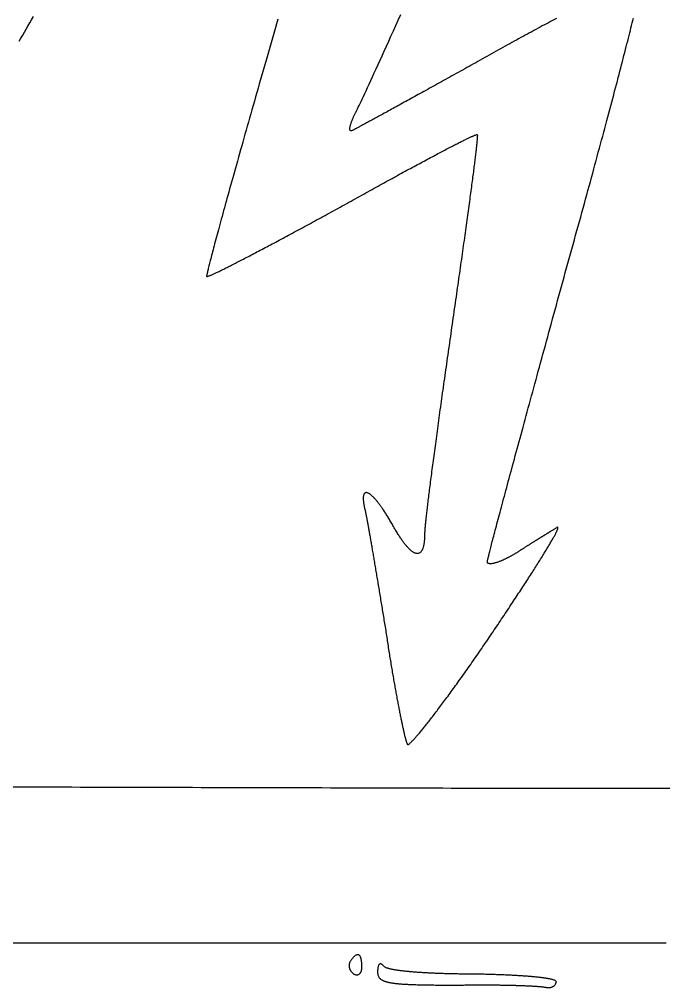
# Model space of a CAD drawing. Header units: metres. Extents: x 402 to 3160, y 518 to 2988.
# Drawn here: x 1223 to 2045, y 518 to 1753 of the extents above; entities that cross this region are included whole.
import ezdxf

# ---------------------------------------------------------------- set-up
doc = ezdxf.new("R2010")
doc.units = ezdxf.units.M

msp = doc.modelspace()

# ---------------------------------------------------------------- linework, layer by layer
for points in [[(1223.0655, 1725.4495), (1225.223552, 1729.193408), (1227.406156, 1732.979724), (1229.612784, 1736.807536), (1231.842908, 1740.675932), (1234.096, 1744.584), (1236.371532, 1748.530828), (1238.668976, 1752.515504), (1240.987804, 1756.537116)], [(1552.828, 1753.32), (1551.062478, 1747.20314), (1549.307264, 1741.11712), (1547.562586, 1735.06278), (1545.828672, 1729.04096), (1544.10575, 1723.0525), (1542.394048, 1717.09824), (1540.693794, 1711.17902), (1539.005216, 1705.29568), (1537.328542, 1699.44906), (1535.664, 1693.64), (1534.011818, 1687.86934), (1532.372224, 1682.13792), (1530.745446, 1676.44658), (1529.131712, 1670.79616), (1527.53125, 1665.1875), (1525.944288, 1659.62144), (1524.371054, 1654.09882), (1522.811776, 1648.62048), (1521.266682, 1643.18726), (1519.736, 1637.8), (1518.219958, 1632.45954), (1516.718784, 1627.16672), (1515.232706, 1621.92238), (1513.761952, 1616.72736), (1512.30675, 1611.5825), (1510.867328, 1606.48864), (1509.443914, 1601.44662), (1508.036736, 1596.45728), (1506.646022, 1591.52146), (1505.272, 1586.64), (1503.914898, 1581.81374), (1502.574944, 1577.04352), (1501.252366, 1572.33018), (1499.947392, 1567.67456), (1498.66025, 1563.0775), (1497.391168, 1558.53984), (1496.140374, 1554.06242), (1494.908096, 1549.64608), (1493.694562, 1545.29166), (1492.5, 1541), (1491.324638, 1536.77194), (1490.168704, 1532.60832), (1489.032426, 1528.50998), (1487.916032, 1524.47776), (1486.81975, 1520.5125), (1485.743808, 1516.61504), (1484.688434, 1512.78622), (1483.653856, 1509.02688), (1482.640302, 1505.33786), (1481.648, 1501.72), (1480.677178, 1498.17414), (1479.728064, 1494.70112), (1478.800886, 1491.30178), (1477.895872, 1487.97696), (1477.01325, 1484.7275), (1476.153248, 1481.55424), (1475.316094, 1478.45802), (1474.502016, 1475.43968), (1473.711242, 1472.50006), (1472.944, 1469.64), (1472.200518, 1466.86034), (1471.481024, 1464.16192), (1470.785746, 1461.54558), (1470.114912, 1459.01216), (1469.46875, 1456.5625), (1468.847488, 1454.19744), (1468.251354, 1451.91782), (1467.680576, 1449.72448), (1467.135382, 1447.61826), (1466.616, 1445.6), (1466.122658, 1443.67054), (1465.655584, 1441.83072), (1465.215006, 1440.08138), (1464.801152, 1438.42336), (1464.41425, 1436.8575), (1464.054528, 1435.38464), (1463.722214, 1434.00562), (1463.417536, 1432.72128), (1463.140722, 1431.53246), (1462.892, 1430.44), (1462.671598, 1429.44474), (1462.479744, 1428.54752), (1462.316666, 1427.74918), (1462.182592, 1427.05056), (1462.07775, 1426.4525), (1462.002368, 1425.95584), (1461.940896, 1425.27008), (1462.383553, 1424.935209), (1463.167624, 1425.097272), (1463.907968, 1425.328704), (1464.819, 1425.657), (1465.337609, 1425.856977), (1465.897792, 1426.080576), (1466.499183, 1426.327599), (1467.141416, 1426.597848), (1467.824125, 1426.891125), (1468.546944, 1427.207232), (1469.309507, 1427.545971), (1470.111448, 1427.907144), (1470.952401, 1428.290553), (1471.832, 1428.696), (1472.749879, 1429.123287), (1473.705672, 1429.572216), (1474.699013, 1430.042589), (1475.729536, 1430.534208), (1476.796875, 1431.046875), (1477.900664, 1431.580392), (1479.040537, 1432.134561), (1480.216128, 1432.709184), (1481.427071, 1433.304063), (1482.673, 1433.919), (1483.953549, 1434.553797), (1485.268352, 1435.208256), (1486.617043, 1435.882179), (1487.999256, 1436.575368), (1489.414625, 1437.287625), (1490.862784, 1438.018752), (1492.343367, 1438.768551), (1493.856008, 1439.536824), (1495.400341, 1440.323373), (1496.976, 1441.128), (1498.582619, 1441.950507), (1500.219832, 1442.790696), (1501.887273, 1443.648369), (1503.584576, 1444.523328), (1505.311375, 1445.415375), (1507.067304, 1446.324312), (1508.851997, 1447.249941), (1510.665088, 1448.192064), (1512.506211, 1449.150483), (1514.375, 1450.125), (1516.271089, 1451.115417), (1518.194112, 1452.121536), (1520.143703, 1453.143159), (1522.119496, 1454.180088), (1524.121125, 1455.232125), (1526.148224, 1456.299072), (1528.200427, 1457.380731), (1530.277368, 1458.476904), (1532.378681, 1459.587393), (1534.504, 1460.712), (1536.652959, 1461.850527), (1538.825192, 1463.002776), (1541.020333, 1464.168549), (1543.238016, 1465.347648), (1545.477875, 1466.539875), (1547.739544, 1467.745032), (1550.022657, 1468.962921), (1552.326848, 1470.193344), (1554.651751, 1471.436103), (1556.997, 1472.691), (1559.362229, 1473.957837), (1561.747072, 1475.236416), (1564.151163, 1476.526539), (1566.574136, 1477.828008), (1569.015625, 1479.140625), (1571.475264, 1480.464192), (1573.952687, 1481.798511), (1576.447528, 1483.143384), (1578.959421, 1484.498613), (1581.488, 1485.864), (1584.032899, 1487.239347), (1586.593752, 1488.624456), (1589.170193, 1490.019129), (1591.761856, 1491.423168), (1594.368375, 1492.836375), (1596.989384, 1494.258552), (1599.624517, 1495.689501), (1602.273408, 1497.129024), (1604.935691, 1498.576923), (1607.611, 1500.033), (1610.298969, 1501.497057), (1612.999232, 1502.968896), (1615.711423, 1504.448319), (1618.435176, 1505.935128), (1621.170125, 1507.429125), (1623.915904, 1508.930112), (1626.672147, 1510.437891), (1629.438488, 1511.952264), (1632.214561, 1513.473033), (1635, 1515), (1637.785141, 1516.556668), (1640.560328, 1518.106544), (1643.325207, 1519.649436), (1646.079424, 1521.185152), (1648.822625, 1522.7135), (1651.554456, 1524.234288), (1654.274563, 1525.747324), (1656.982592, 1527.252416), (1659.678189, 1528.749372), (1662.361, 1530.238), (1665.030671, 1531.718108), (1667.686848, 1533.189504), (1670.329177, 1534.651996), (1672.957304, 1536.105392), (1675.570875, 1537.5495), (1678.169536, 1538.984128), (1680.752933, 1540.409084), (1683.320712, 1541.824176), (1685.872519, 1543.229212), (1688.408, 1544.624), (1690.926801, 1546.008348), (1693.428568, 1547.382064), (1695.912947, 1548.744956), (1698.379584, 1550.096832), (1700.828125, 1551.4375), (1703.258216, 1552.766768), (1705.669503, 1554.084444), (1708.061632, 1555.390336), (1710.434249, 1556.684252), (1712.787, 1557.966), (1715.119531, 1559.235388), (1717.431488, 1560.492224), (1719.722517, 1561.736316), (1721.992264, 1562.967472), (1724.240375, 1564.1855), (1726.466496, 1565.390208), (1728.670273, 1566.581404), (1730.851352, 1567.758896), (1733.009379, 1568.922492), (1735.144, 1570.072), (1737.254861, 1571.207228), (1739.341608, 1572.327984), (1741.403887, 1573.434076), (1743.441344, 1574.525312), (1745.453625, 1575.6015), (1747.440376, 1576.662448), (1749.401243, 1577.707964), (1751.335872, 1578.737856), (1753.243909, 1579.751932), (1755.125, 1580.75), (1756.978791, 1581.731868), (1758.804928, 1582.697344), (1760.603057, 1583.646236), (1762.372824, 1584.578352), (1764.113875, 1585.4935), (1765.825856, 1586.391488), (1767.508413, 1587.272124), (1769.161192, 1588.135216), (1770.783839, 1588.980572), (1772.376, 1589.808), (1773.937321, 1590.617308), (1775.467448, 1591.408304), (1776.966027, 1592.180796), (1778.432704, 1592.934592), (1779.867125, 1593.6695), (1781.268936, 1594.385328), (1782.637783, 1595.081884), (1783.973312, 1595.758976), (1785.275169, 1596.416412), (1786.543, 1597.054), (1787.776451, 1597.671548), (1788.975168, 1598.268864), (1790.138797, 1598.845756), (1791.266984, 1599.402032), (1792.359375, 1599.9375), (1793.415616, 1600.451968), (1794.435353, 1600.945244), (1795.418232, 1601.417136), (1796.363899, 1601.867452), (1797.272, 1602.296), (1798.142181, 1602.702588), (1798.974088, 1603.087024), (1799.767367, 1603.449116), (1800.521664, 1603.788672), (1801.236625, 1604.1055), (1801.911896, 1604.399408), (1802.547123, 1604.670204), (1803.141952, 1604.917696), (1803.696029, 1605.141692), (1804.209, 1605.342), (1804.680511, 1605.518428), (1805.497737, 1605.798876), (1806.144875, 1605.9815), (1806.790472, 1606.068656), (1807.134451, 1605.620695), (1807.174125, 1605.050625), (1807.174559, 1604.231555), (1807.160256, 1603.72992), (1807.136377, 1603.167565), (1807.103, 1602.545), (1807.060203, 1601.862735), (1807.008064, 1601.12128), (1806.946661, 1600.321145), (1806.876072, 1599.46284), (1806.796375, 1598.546875), (1806.707648, 1597.57376), (1806.609969, 1596.544005), (1806.503416, 1595.45812), (1806.388067, 1594.316615), (1806.264, 1593.12), (1806.131293, 1591.868785), (1805.990024, 1590.56348), (1805.840271, 1589.204595), (1805.682112, 1587.79264), (1805.515625, 1586.328125), (1805.340888, 1584.81156), (1805.157979, 1583.243455), (1804.966976, 1581.62432), (1804.767957, 1579.954665), (1804.561, 1578.235), (1804.346183, 1576.465835), (1804.123584, 1574.64768), (1803.893281, 1572.781045), (1803.655352, 1570.86644), (1803.409875, 1568.904375), (1803.156928, 1566.89536), (1802.896589, 1564.839905), (1802.628936, 1562.73852), (1802.354047, 1560.591715), (1802.072, 1558.4), (1801.782873, 1556.163885), (1801.486744, 1553.88388), (1801.183691, 1551.560495), (1800.873792, 1549.19424), (1800.557125, 1546.785625), (1800.233768, 1544.33516), (1799.903799, 1541.843355), (1799.567296, 1539.31072), (1799.224337, 1536.737765), (1798.875, 1534.125), (1798.519363, 1531.472935), (1798.157504, 1528.78208), (1797.789501, 1526.052945), (1797.415432, 1523.28604), (1797.035375, 1520.481875), (1796.649408, 1517.64096), (1796.257609, 1514.763805), (1795.860056, 1511.85092), (1795.456827, 1508.902815), (1795.048, 1505.92), (1794.633653, 1502.902985), (1794.213864, 1499.85228), (1793.788711, 1496.768395), (1793.358272, 1493.65184), (1792.922625, 1490.503125), (1792.481848, 1487.32276), (1792.036019, 1484.111255), (1791.585216, 1480.86912), (1791.129517, 1477.596865), (1790.669, 1474.295), (1790.203743, 1470.964035), (1789.733824, 1467.60448), (1789.259321, 1464.216845), (1788.780312, 1460.80164), (1788.296875, 1457.359375), (1787.809088, 1453.89056), (1787.317029, 1450.395705), (1786.820776, 1446.87532), (1786.320407, 1443.329915), (1785.816, 1439.76), (1785.307633, 1436.166085), (1784.795384, 1432.54868), (1784.279331, 1428.908295), (1783.759552, 1425.24544), (1783.236125, 1421.560625), (1782.709128, 1417.85436), (1782.178639, 1414.127155), (1781.644736, 1410.37952), (1781.107497, 1406.611965), (1780.567, 1402.825), (1780.023323, 1399.019135), (1779.476544, 1395.19488), (1778.926741, 1391.352745), (1778.373992, 1387.49324), (1777.818375, 1383.616875), (1777.259968, 1379.72416), (1776.698849, 1375.815605), (1776.135096, 1371.89172), (1775.568787, 1367.953015), (1775, 1364), (1774.430913, 1360.073394), (1773.863704, 1356.153952), (1773.298451, 1352.242238), (1772.735232, 1348.338816), (1772.174125, 1344.44425), (1771.615208, 1340.559104), (1771.058559, 1336.683942), (1770.504256, 1332.819328), (1769.952377, 1328.965826), (1769.403, 1325.124), (1768.856203, 1321.294414), (1768.312064, 1317.477632), (1767.770661, 1313.674218), (1767.232072, 1309.884736), (1766.696375, 1306.10975), (1766.163648, 1302.349824), (1765.633969, 1298.605522), (1765.107416, 1294.877408), (1764.584067, 1291.166046), (1764.064, 1287.472), (1763.547293, 1283.795834), (1763.034024, 1280.138112), (1762.524271, 1276.499398), (1762.018112, 1272.880256), (1761.515625, 1269.28125), (1761.016888, 1265.702944), (1760.521979, 1262.145902), (1760.030976, 1258.610688), (1759.543957, 1255.097866), (1759.061, 1251.608), (1758.582183, 1248.141654), (1758.107584, 1244.699392), (1757.637281, 1241.281778), (1757.171352, 1237.889376), (1756.709875, 1234.52275), (1756.252928, 1231.182464), (1755.800589, 1227.869082), (1755.352936, 1224.583168), (1754.910047, 1221.325286), (1754.472, 1218.096), (1754.038873, 1214.895874), (1753.610744, 1211.725472), (1753.187691, 1208.585358), (1752.769792, 1205.476096), (1752.357125, 1202.39825), (1751.949768, 1199.352384), (1751.547799, 1196.339062), (1751.151296, 1193.358848), (1750.760337, 1190.412306), (1750.375, 1187.5), (1749.995363, 1184.622494), (1749.621504, 1181.780352), (1749.253501, 1178.974138), (1748.891432, 1176.204416), (1748.535375, 1173.47175), (1748.185408, 1170.776704), (1747.841609, 1168.119842), (1747.504056, 1165.501728), (1747.172827, 1162.922926), (1746.848, 1160.384), (1746.529653, 1157.885514), (1746.217864, 1155.428032), (1745.912711, 1153.012118), (1745.614272, 1150.638336), (1745.322625, 1148.30725), (1745.037848, 1146.019424), (1744.760019, 1143.775422), (1744.489216, 1141.575808), (1744.225517, 1139.421146), (1743.969, 1137.312), (1743.719743, 1135.248934), (1743.477824, 1133.232512), (1743.243321, 1131.263298), (1743.016312, 1129.341856), (1742.796875, 1127.46875), (1742.585088, 1125.644544), (1742.381029, 1123.869802), (1742.184776, 1122.145088), (1741.996407, 1120.470966), (1741.816, 1118.848), (1741.643633, 1117.276754), (1741.479384, 1115.757792), (1741.323331, 1114.291678), (1741.175552, 1112.878976), (1741.036125, 1111.52025), (1740.905128, 1110.216064), (1740.782639, 1108.966982), (1740.668736, 1107.773568), (1740.563497, 1106.636386), (1740.467, 1105.556), (1740.379323, 1104.532974), (1740.300544, 1103.567872), (1740.230741, 1102.661258), (1740.169992, 1101.813696), (1740.118375, 1101.02575), (1740.075968, 1100.297984), (1740.042849, 1099.630962), (1740.019096, 1099.025248), (1740.004787, 1098.481406), (1739.995206, 1096.8429), (1739.980848, 1095.7116), (1739.956962, 1094.6061), (1739.923584, 1093.5264), (1739.88075, 1092.4725), (1739.828496, 1091.4444), (1739.766858, 1090.4421), (1739.695872, 1089.4656), (1739.615574, 1088.5149), (1739.526, 1087.59), (1739.427186, 1086.6909), (1739.319168, 1085.8176), (1739.201982, 1084.9701), (1739.075664, 1084.1484), (1738.94025, 1083.3525), (1738.795776, 1082.5824), (1738.642278, 1081.8381), (1738.479792, 1081.1196), (1738.308354, 1080.4269), (1738.128, 1079.76), (1737.938766, 1079.1189), (1737.740688, 1078.5036), (1737.533802, 1077.9141), (1737.318144, 1077.3504), (1737.09375, 1076.8125), (1736.860656, 1076.3004), (1736.618898, 1075.8141), (1736.368512, 1075.3536), (1736.109534, 1074.9189), (1735.565946, 1074.1269), (1734.988422, 1073.4381), (1734.37725, 1072.8525), (1733.732718, 1072.3701), (1733.055114, 1071.9909), (1732.344726, 1071.7149), (1731.601842, 1071.5421), (1730.82675, 1071.4725), (1730.019738, 1071.5061), (1729.181094, 1071.6429), (1728.311106, 1071.8829), (1727.410062, 1072.2261), (1726.947984, 1072.4364), (1726.47825, 1072.6725), (1726.000896, 1072.9344), (1725.515958, 1073.2221), (1725.023472, 1073.5356), (1724.523474, 1073.8749), (1724.016, 1074.24), (1723.501086, 1074.6309), (1722.978768, 1075.0476), (1722.449082, 1075.4901), (1721.912064, 1075.9584), (1721.36775, 1076.4525), (1720.816176, 1076.9724), (1720.257378, 1077.5181), (1719.691392, 1078.0896), (1719.118254, 1078.6869), (1718.538, 1079.31), (1717.950666, 1079.9589), (1717.356288, 1080.6336), (1716.754902, 1081.3341), (1716.146544, 1082.0604), (1715.53125, 1082.8125), (1714.909056, 1083.5904), (1714.279998, 1084.3941), (1713.644112, 1085.2236), (1713.001434, 1086.0789), (1712.352, 1086.96), (1711.695846, 1087.8669), (1711.033008, 1088.7996), (1710.363522, 1089.7581), (1709.687424, 1090.7424), (1709.00475, 1091.7525), (1708.315536, 1092.7884), (1707.619818, 1093.8501), (1706.917632, 1094.9376), (1706.209014, 1096.0509), (1705.494, 1097.19), (1704.772626, 1098.3549), (1704.044928, 1099.5456), (1703.310942, 1100.7621), (1702.570704, 1102.0044), (1701.82425, 1103.2725), (1701.071616, 1104.5664), (1700.312838, 1105.8861), (1699.547952, 1107.2316), (1698.776994, 1108.6029), (1698, 1110), (1697.25212, 1111.30949), (1696.50856, 1112.59792), (1695.76944, 1113.86523), (1695.03488, 1115.11136), (1694.305, 1116.33625), (1693.57992, 1117.53984), (1692.85976, 1118.72207), (1692.14464, 1119.88288), (1691.43468, 1121.02221), (1690.73, 1122.14), (1690.03072, 1123.23619), (1689.33696, 1124.31072), (1688.64884, 1125.36353), (1687.96648, 1126.39456), (1687.29, 1127.40375), (1686.61952, 1128.39104), (1685.95516, 1129.35637), (1685.29704, 1130.29968), (1684.64528, 1131.22091), (1684, 1132.12), (1683.36132, 1132.99689), (1682.72936, 1133.85152), (1682.10424, 1134.68383), (1681.48608, 1135.49376), (1680.875, 1136.28125), (1680.27112, 1137.04624), (1679.67456, 1137.78867), (1679.08544, 1138.50848), (1678.50388, 1139.20561), (1677.93, 1139.88), (1677.36392, 1140.53159), (1676.80576, 1141.16032), (1676.25564, 1141.76613), (1675.71368, 1142.34896), (1675.18, 1142.90875), (1674.65472, 1143.44544), (1674.13796, 1143.95897), (1673.62984, 1144.44928), (1673.13048, 1144.91631), (1672.64, 1145.36), (1672.15852, 1145.78029), (1671.68616, 1146.17712), (1671.22304, 1146.55043), (1670.76928, 1146.90016), (1670.325, 1147.22625), (1669.89032, 1147.52864), (1669.46536, 1147.80727), (1668.64508, 1148.29301), (1667.86512, 1148.68299), (1667.12644, 1148.97673), (1666.43, 1149.17375), (1665.77676, 1149.27357), (1665.16768, 1149.27571), (1664.60372, 1149.17969), (1664.08584, 1148.98503), (1663.615, 1148.69125), (1663.19216, 1148.29787), (1662.81828, 1147.80441), (1662.49432, 1147.21039), (1662.22124, 1146.51533), (1662, 1145.71875), (1661.83156, 1144.82017), (1661.71688, 1143.81911), (1661.68, 1143.28), (1661.65692, 1142.71509), (1661.64776, 1142.12432), (1661.65264, 1141.50763), (1661.67168, 1140.86496), (1661.705, 1140.19625), (1661.75272, 1139.50144), (1661.81496, 1138.78047), (1661.89184, 1138.03328), (1661.98348, 1137.25981), (1662.09, 1136.46), (1662.21152, 1135.63379), (1662.34816, 1134.78112), (1662.50004, 1133.90193), (1662.66728, 1132.99616), (1662.85, 1132.06375), (1663.04832, 1131.10464), (1663.26236, 1130.11877), (1663.49224, 1129.10608), (1663.73808, 1128.06651), (1664, 1127), (1664.190728, 1126.15084), (1664.402624, 1125.16512), (1664.516375, 1124.621875), (1664.635256, 1124.04548), (1664.759213, 1123.436265), (1664.888192, 1122.79456), (1665.022139, 1122.120695), (1665.161, 1121.415), (1665.304721, 1120.677805), (1665.453248, 1119.90944), (1665.606527, 1119.110235), (1665.764504, 1118.28052), (1665.927125, 1117.420625), (1666.094336, 1116.53088), (1666.266083, 1115.611615), (1666.442312, 1114.66316), (1666.622969, 1113.685845), (1666.808, 1112.68), (1666.997351, 1111.645955), (1667.190968, 1110.58404), (1667.388797, 1109.494585), (1667.590784, 1108.37792), (1667.796875, 1107.234375), (1668.007016, 1106.06428), (1668.221153, 1104.867965), (1668.439232, 1103.64576), (1668.661199, 1102.397995), (1668.887, 1101.125), (1669.116581, 1099.827105), (1669.349888, 1098.50464), (1669.586867, 1097.157935), (1669.827464, 1095.78732), (1670.071625, 1094.393125), (1670.319296, 1092.97568), (1670.570423, 1091.535315), (1670.824952, 1090.07236), (1671.082829, 1088.587145), (1671.344, 1087.08), (1671.608411, 1085.551255), (1671.876008, 1084.00124), (1672.146737, 1082.430285), (1672.420544, 1080.83872), (1672.697375, 1079.226875), (1672.977176, 1077.59508), (1673.259893, 1075.943665), (1673.545472, 1074.27296), (1673.833859, 1072.583295), (1674.125, 1070.875), (1674.418841, 1069.148405), (1674.715328, 1067.40384), (1675.014407, 1065.641635), (1675.316024, 1063.86212), (1675.620125, 1062.065625), (1675.926656, 1060.25248), (1676.235563, 1058.423015), (1676.546792, 1056.57756), (1676.860289, 1054.716445), (1677.176, 1052.84), (1677.493871, 1050.948555), (1677.813848, 1049.04244), (1678.135877, 1047.121985), (1678.459904, 1045.18752), (1678.785875, 1043.239375), (1679.113736, 1041.27788), (1679.443433, 1039.303365), (1679.774912, 1037.31616), (1680.108119, 1035.316595), (1680.443, 1033.305), (1680.779501, 1031.281705), (1681.117568, 1029.24704), (1681.457147, 1027.201335), (1681.798184, 1025.14492), (1682.140625, 1023.078125), (1682.484416, 1021.00128), (1682.829503, 1018.914715), (1683.175832, 1016.81876), (1683.523349, 1014.713745), (1683.872, 1012.6), (1684.221731, 1010.477855), (1684.572488, 1008.34764), (1684.924217, 1006.209685), (1685.276864, 1004.06432), (1685.630375, 1001.911875), (1685.984696, 999.75268), (1686.339773, 997.587065), (1686.695552, 995.41536), (1687.051979, 993.237895), (1687.409, 991.055), (1687.766561, 988.867005), (1688.124608, 986.67424), (1688.483087, 984.477035), (1688.841944, 982.27572), (1689.201125, 980.070625), (1689.560576, 977.86208), (1689.920243, 975.650415), (1690.280072, 973.43596), (1690.640009, 971.219045), (1691, 969), (1691.330588, 966.783348), (1691.662304, 964.573584), (1691.995076, 962.370996), (1692.328832, 960.175872), (1692.6635, 957.9885), (1692.999008, 955.809168), (1693.335284, 953.638164), (1693.672256, 951.475776), (1694.009852, 949.322292), (1694.348, 947.178), (1694.686628, 945.043188), (1695.025664, 942.918144), (1695.365036, 940.803156), (1695.704672, 938.698512), (1696.0445, 936.6045), (1696.384448, 934.521408), (1696.724444, 932.449524), (1697.064416, 930.389136), (1697.404292, 928.340532), (1697.744, 926.304), (1698.083468, 924.279828), (1698.422624, 922.268304), (1698.761396, 920.269716), (1699.099712, 918.284352), (1699.4375, 916.3125), (1699.774688, 914.354448), (1700.111204, 912.410484), (1700.446976, 910.480896), (1700.781932, 908.565972), (1701.116, 906.666), (1701.449108, 904.781268), (1701.781184, 902.912064), (1702.112156, 901.058676), (1702.441952, 899.221392), (1702.7705, 897.4005), (1703.097728, 895.596288), (1703.423564, 893.809044), (1703.747936, 892.039056), (1704.070772, 890.286612), (1704.392, 888.552), (1704.711548, 886.835508), (1705.029344, 885.137424), (1705.345316, 883.458036), (1705.659392, 881.797632), (1705.9715, 880.1565), (1706.281568, 878.534928), (1706.589524, 876.933204), (1706.895296, 875.351616), (1707.198812, 873.790452), (1707.5, 872.25), (1707.798788, 870.730548), (1708.095104, 869.232384), (1708.388876, 867.755796), (1708.680032, 866.301072), (1708.9685, 864.8685), (1709.254208, 863.458368), (1709.537084, 862.070964), (1709.817056, 860.706576), (1710.094052, 859.365492), (1710.368, 858.048), (1710.638828, 856.754388), (1710.906464, 855.484944), (1711.170836, 854.239956), (1711.431872, 853.019712), (1711.6895, 851.8245), (1711.943648, 850.654608), (1712.194244, 849.510324), (1712.441216, 848.391936), (1712.684492, 847.299732), (1712.924, 846.234), (1713.159668, 845.195028), (1713.391424, 844.183104), (1713.619196, 843.198516), (1713.842912, 842.241552), (1714.0625, 841.3125), (1714.277888, 840.411648), (1714.489004, 839.539284), (1714.695776, 838.695696), (1714.898132, 837.881172), (1715.096, 837.096), (1715.289308, 836.340468), (1715.477984, 835.614864), (1715.661956, 834.919476), (1715.841152, 834.254592), (1716.0155, 833.6205), (1716.184928, 833.017488), (1716.349364, 832.445844), (1716.508736, 831.905856), (1716.662972, 831.397812), (1716.955748, 830.478708), (1717.227116, 829.690836), (1717.4765, 829.0365), (1717.703324, 828.518004), (1718, 828), (1718.688768, 827.948992), (1719.186992, 828.151848), (1719.785344, 828.503936), (1720.482, 829.003), (1721.275136, 829.646784), (1721.707314, 830.022241), (1722.162928, 830.433032), (1722.64175, 830.878875), (1723.143552, 831.359488), (1723.668106, 831.874589), (1724.215184, 832.423896), (1724.784558, 833.007127), (1725.376, 833.624), (1725.989282, 834.274233), (1726.624176, 834.957544), (1727.280454, 835.673651), (1727.957888, 836.422272), (1728.65625, 837.203125), (1729.375312, 838.015928), (1730.114846, 838.860399), (1730.874624, 839.736256), (1731.654418, 840.643217), (1732.454, 841.581), (1733.273142, 842.549323), (1734.111616, 843.547904), (1734.969194, 844.576461), (1735.845648, 845.634712), (1736.74075, 846.722375), (1737.654272, 847.839168), (1738.585986, 848.984809), (1739.535664, 850.159016), (1740.503078, 851.361507), (1741.488, 852.592), (1742.490202, 853.850213), (1743.509456, 855.135864), (1744.545534, 856.448671), (1745.598208, 857.788352), (1746.66725, 859.154625), (1747.752432, 860.547208), (1748.853526, 861.965819), (1749.970304, 863.410176), (1751.102538, 864.879997), (1752.25, 866.375), (1753.412462, 867.894903), (1754.589696, 869.439424), (1755.781474, 871.008281), (1756.987568, 872.601192), (1758.20775, 874.217875), (1759.441792, 875.858048), (1760.689466, 877.521429), (1761.950544, 879.207736), (1763.224798, 880.916687), (1764.512, 882.648), (1765.811922, 884.401393), (1767.124336, 886.176584), (1768.449014, 887.973291), (1769.785728, 889.791232), (1771.13425, 891.630125), (1772.494352, 893.489688), (1773.865806, 895.369639), (1775.248384, 897.269696), (1776.641858, 899.189577), (1778.046, 901.129), (1779.460582, 903.087683), (1780.885376, 905.065344), (1782.320154, 907.061701), (1783.764688, 909.076472), (1785.21875, 911.109375), (1786.682112, 913.160128), (1788.154546, 915.228449), (1789.635824, 917.314056), (1791.125718, 919.416667), (1792.624, 921.536), (1794.130442, 923.671773), (1795.644816, 925.823704), (1797.166894, 927.991511), (1798.696448, 930.174912), (1800.23325, 932.373625), (1801.777072, 934.587368), (1803.327686, 936.815859), (1804.884864, 939.058816), (1806.448378, 941.315957), (1808.018, 943.587), (1809.593502, 945.871663), (1811.174656, 948.169664), (1812.761234, 950.480721), (1814.353008, 952.804552), (1815.94975, 955.140875), (1817.551232, 957.489408), (1819.157226, 959.849869), (1820.767504, 962.221976), (1822.381838, 964.605447), (1824, 967), (1825.615468, 969.394552), (1827.221744, 971.778016), (1828.818636, 974.150104), (1830.405952, 976.510528), (1831.9835, 978.859), (1833.551088, 981.195232), (1835.108524, 983.518936), (1836.655616, 985.829824), (1838.192172, 988.127608), (1839.718, 990.412), (1841.232908, 992.682712), (1842.736704, 994.939456), (1844.229196, 997.181944), (1845.710192, 999.409888), (1847.1795, 1001.623), (1848.636928, 1003.820992), (1850.082284, 1006.003576), (1851.515376, 1008.170464), (1852.936012, 1010.321368), (1854.344, 1012.456), (1855.739148, 1014.574072), (1857.121264, 1016.675296), (1858.490156, 1018.759384), (1859.845632, 1020.826048), (1861.1875, 1022.875), (1862.515568, 1024.905952), (1863.829644, 1026.918616), (1865.129536, 1028.912704), (1866.415052, 1030.887928), (1867.686, 1032.844), (1868.942188, 1034.780632), (1870.183424, 1036.697536), (1871.409516, 1038.594424), (1872.620272, 1040.471008), (1873.8155, 1042.327), (1874.995008, 1044.162112), (1876.158604, 1045.976056), (1877.306096, 1047.768544), (1878.437292, 1049.539288), (1879.552, 1051.288), (1880.650028, 1053.014392), (1881.731184, 1054.718176), (1882.795276, 1056.399064), (1883.842112, 1058.056768), (1884.8715, 1059.691), (1885.883248, 1061.301472), (1886.877164, 1062.887896), (1887.853056, 1064.449984), (1888.810732, 1065.987448), (1889.75, 1067.5), (1890.670668, 1068.987352), (1891.572544, 1070.449216), (1892.455436, 1071.885304), (1893.319152, 1073.295328), (1894.1635, 1074.679), (1894.988288, 1076.036032), (1895.793324, 1077.366136), (1896.578416, 1078.669024), (1897.343372, 1079.944408), (1898.088, 1081.192), (1898.812108, 1082.411512), (1899.515504, 1083.602656), (1900.197996, 1084.765144), (1900.859392, 1085.898688), (1901.4995, 1087.003), (1902.118128, 1088.077792), (1902.715084, 1089.122776), (1903.290176, 1090.137664), (1903.843212, 1091.122168), (1904.374, 1092.076), (1904.882348, 1092.998872), (1905.368064, 1093.890496), (1905.830956, 1094.750584), (1906.270832, 1095.578848), (1906.6875, 1096.375), (1907.080768, 1097.138752), (1907.450444, 1097.869816), (1907.796336, 1098.567904), (1908.118252, 1099.232728), (1908.416, 1099.864), (1908.689388, 1100.461432), (1908.938224, 1101.024736), (1909.162316, 1101.553624), (1909.361472, 1102.047808), (1909.684208, 1102.930912), (1909.904896, 1103.671744), (1910.022, 1104.268), (1910.000076, 1104.886264), (1909.593964, 1105.183096), (1909, 1105), (1908.502144, 1104.68928), (1907.969152, 1104.35744), (1907.401888, 1104.00496), (1906.801216, 1103.63232), (1906.168, 1103.24), (1905.503104, 1102.82848), (1904.807392, 1102.39824), (1904.081728, 1101.94976), (1903.326976, 1101.48352), (1902.544, 1101), (1901.733664, 1100.49968), (1900.896832, 1099.98304), (1900.46875, 1099.71875), (1900.034368, 1099.45056), (1899.593794, 1099.17853), (1899.147136, 1098.90272), (1898.694502, 1098.62319), (1898.236, 1098.34), (1897.771738, 1098.05321), (1897.301824, 1097.76288), (1896.826366, 1097.46907), (1896.345472, 1097.17184), (1895.85925, 1096.87125), (1895.367808, 1096.56736), (1894.871254, 1096.26023), (1894.369696, 1095.94992), (1893.863242, 1095.63649), (1893.352, 1095.32), (1892.836078, 1095.00051), (1892.315584, 1094.67808), (1891.790626, 1094.35277), (1891.261312, 1094.02464), (1890.72775, 1093.69375), (1890.190048, 1093.36016), (1889.648314, 1093.02393), (1889.102656, 1092.68512), (1888.553182, 1092.34379), (1888, 1092), (1887.443218, 1091.65381), (1886.882944, 1091.30528), (1886.319286, 1090.95447), (1885.752352, 1090.60144), (1885.18225, 1090.24625), (1884.609088, 1089.88896), (1884.032974, 1089.52963), (1883.454016, 1089.16832), (1882.872322, 1088.80509), (1882.288, 1088.44), (1881.701158, 1088.07311), (1881.111904, 1087.70448), (1880.520346, 1087.33417), (1879.926592, 1086.96224), (1879.33075, 1086.58875), (1878.732928, 1086.21376), (1878.133234, 1085.83733), (1877.531776, 1085.45952), (1876.928662, 1085.08039), (1876.324, 1084.7), (1875.717898, 1084.31841), (1875.110464, 1083.93568), (1874.501806, 1083.55187), (1873.892032, 1083.16704), (1873.28125, 1082.78125), (1872.669568, 1082.39456), (1872.057094, 1082.00703), (1871.443936, 1081.61872), (1870.830202, 1081.22969), (1870.216, 1080.84), (1869.601438, 1080.44971), (1868.986624, 1080.05888), (1868.371666, 1079.66757), (1867.756672, 1079.27584), (1867.14175, 1078.88375), (1866.527008, 1078.49136), (1865.912554, 1078.09873), (1865.298496, 1077.70592), (1864.684942, 1077.31299), (1864.072, 1076.92), (1863.459778, 1076.52701), (1862.848384, 1076.13408), (1862.237926, 1075.74127), (1861.628512, 1075.34864), (1861.02025, 1074.95625), (1860.413248, 1074.56416), (1859.807614, 1074.17243), (1859.203456, 1073.78112), (1858.600882, 1073.39029), (1858, 1073), (1857.371213, 1072.612403), (1856.744904, 1072.229624), (1856.121151, 1071.851681), (1855.500032, 1071.478592), (1854.881625, 1071.110375), (1854.266008, 1070.747048), (1853.653259, 1070.388629), (1853.043456, 1070.035136), (1852.436677, 1069.686587), (1851.833, 1069.343), (1851.232503, 1069.004393), (1850.635264, 1068.670784), (1850.041361, 1068.342191), (1849.450872, 1068.018632), (1848.863875, 1067.700125), (1848.280448, 1067.386688), (1847.700669, 1067.078339), (1847.124616, 1066.775096), (1846.552367, 1066.476977), (1845.984, 1066.184), (1845.419593, 1065.896183), (1844.859224, 1065.613544), (1844.302971, 1065.336101), (1843.750912, 1065.063872), (1843.203125, 1064.796875), (1842.659688, 1064.535128), (1842.120679, 1064.278649), (1841.586176, 1064.027456), (1841.056257, 1063.781567), (1840.531, 1063.541), (1840.010483, 1063.305773), (1839.494784, 1063.075904), (1838.983981, 1062.851411), (1838.478152, 1062.632312), (1837.977375, 1062.418625), (1837.481728, 1062.210368), (1836.991289, 1062.007559), (1836.506136, 1061.810216), (1836.026347, 1061.618357), (1835.552, 1061.432), (1835.083173, 1061.251163), (1834.162391, 1060.906121), (1833.264625, 1060.583375), (1832.390499, 1060.283069), (1831.540637, 1060.005347), (1830.715663, 1059.750353), (1829.916201, 1059.518231), (1829.142875, 1059.309125), (1828.396309, 1059.123179), (1827.677127, 1058.960537), (1826.985953, 1058.821343), (1826.323411, 1058.705741), (1825.690125, 1058.613875), (1825.086719, 1058.545889), (1824.513817, 1058.501927), (1823.972043, 1058.482133), (1823.462021, 1058.486651), (1822.757888, 1058.539328), (1822.128707, 1058.647517), (1821.576584, 1058.811704), (1821.103625, 1059.032375), (1820.599797, 1059.415307), (1820.245441, 1059.900671), (1820.045549, 1060.489619), (1820, 1061), (1820.054904, 1061.553368), (1820.218432, 1062.489344), (1820.340375, 1063.098875), (1820.488808, 1063.801736), (1820.663509, 1064.597153), (1820.864256, 1065.484352), (1821.090827, 1066.462559), (1821.343, 1067.531), (1821.620553, 1068.688901), (1821.923264, 1069.935488), (1822.250911, 1071.269987), (1822.603272, 1072.691624), (1822.980125, 1074.199625), (1823.381248, 1075.793216), (1823.806419, 1077.471623), (1824.255416, 1079.234072), (1824.728017, 1081.079789), (1825.224, 1083.008), (1825.743143, 1085.017931), (1826.285224, 1087.108808), (1826.850021, 1089.279857), (1827.437312, 1091.530304), (1828.046875, 1093.859375), (1828.678488, 1096.266296), (1829.331929, 1098.750293), (1830.006976, 1101.310592), (1830.703407, 1103.946419), (1831.421, 1106.657), (1832.159533, 1109.441561), (1832.918784, 1112.299328), (1833.698531, 1115.229527), (1834.498552, 1118.231384), (1835.318625, 1121.304125), (1836.158528, 1124.446976), (1837.018039, 1127.659163), (1837.896936, 1130.939912), (1838.794997, 1134.288449), (1839.712, 1137.704), (1840.647723, 1141.185791), (1841.601944, 1144.733048), (1842.574441, 1148.344997), (1843.564992, 1152.020864), (1844.573375, 1155.759875), (1845.599368, 1159.561256), (1846.642749, 1163.424233), (1847.703296, 1167.348032), (1848.780787, 1171.331879), (1849.875, 1175.375), (1850.985713, 1179.476621), (1852.112704, 1183.635968), (1853.255751, 1187.852267), (1854.414632, 1192.124744), (1855.589125, 1196.452625), (1856.779008, 1200.835136), (1857.984059, 1205.271503), (1859.204056, 1209.760952), (1860.438777, 1214.302709), (1861.688, 1218.896), (1862.951503, 1223.540051), (1864.229064, 1228.234088), (1865.520461, 1232.977337), (1866.825472, 1237.769024), (1868.143875, 1242.608375), (1869.475448, 1247.494616), (1870.819969, 1252.426973), (1872.177216, 1257.404672), (1873.546967, 1262.426939), (1874.929, 1267.493), (1876.323093, 1272.602081), (1877.729024, 1277.753408), (1879.146571, 1282.946207), (1880.575512, 1288.179704), (1882.015625, 1293.453125), (1883.466688, 1298.765696), (1884.928479, 1304.116643), (1886.400776, 1309.505192), (1887.883357, 1314.930569), (1889.376, 1320.392), (1890.878483, 1325.888711), (1892.390584, 1331.419928), (1893.912081, 1336.984877), (1895.442752, 1342.582784), (1896.982375, 1348.212875), (1898.530728, 1353.874376), (1900.087589, 1359.566513), (1901.652736, 1365.288512), (1903.225947, 1371.039599), (1904.807, 1376.819), (1906.395673, 1382.625941), (1907.991744, 1388.459648), (1909.594991, 1394.319347), (1911.205192, 1400.204264), (1912.822125, 1406.113625), (1914.445568, 1412.046656), (1916.075299, 1418.002583), (1917.711096, 1423.980632), (1919.352737, 1429.980029), (1921, 1436), (1922.676067, 1442.019372), (1924.344136, 1448.016976), (1926.004009, 1453.992044), (1927.655488, 1459.943808), (1929.298375, 1465.8715), (1930.932472, 1471.774352), (1932.557581, 1477.651596), (1934.173504, 1483.502464), (1935.780043, 1489.326188), (1937.377, 1495.122), (1938.964177, 1500.889132), (1940.541376, 1506.626816), (1942.108399, 1512.334284), (1943.665048, 1518.010768), (1945.211125, 1523.6555), (1946.746432, 1529.267712), (1948.270771, 1534.846636), (1949.783944, 1540.391504), (1951.285753, 1545.901548), (1952.776, 1551.376), (1954.254487, 1556.814092), (1955.721016, 1562.215056), (1957.175389, 1567.578124), (1958.617408, 1572.902528), (1960.046875, 1578.1875), (1961.463592, 1583.432272), (1962.867361, 1588.636076), (1964.257984, 1593.798144), (1965.635263, 1598.917708), (1966.999, 1603.994), (1968.348997, 1609.026252), (1969.685056, 1614.013696), (1971.006979, 1618.955564), (1972.314568, 1623.851088), (1973.607625, 1628.6995), (1974.885952, 1633.500032), (1976.149351, 1638.251916), (1977.397624, 1642.954384), (1978.630573, 1647.606668), (1979.848, 1652.208), (1981.049707, 1656.757612), (1982.235496, 1661.254736), (1983.405169, 1665.698604), (1984.558528, 1670.088448), (1985.695375, 1674.4235), (1986.815512, 1678.702992), (1987.918741, 1682.926156), (1989.004864, 1687.092224), (1990.073683, 1691.200428), (1991.125, 1695.25), (1992.158617, 1699.240172), (1993.174336, 1703.170176), (1994.171959, 1707.039244), (1995.151288, 1710.846608), (1996.112125, 1714.5915), (1997.054272, 1718.273152), (1997.977531, 1721.890796), (1998.881704, 1725.443664), (1999.766593, 1728.930988), (2000.632, 1732.352), (2001.477727, 1735.705932), (2002.303576, 1738.992016), (2003.109349, 1742.209484), (2003.894848, 1745.357568), (2004.659875, 1748.4355), (2005.404232, 1751.442512), (2006.127721, 1754.377836)], [(1908.209122, 1754.286727), (1905.660784, 1752.938744), (1903.09375, 1751.578125), (1900.508416, 1750.205056), (1897.905178, 1748.819723), (1895.284432, 1747.422312), (1892.646574, 1746.013009), (1889.992, 1744.592), (1887.321106, 1743.159471), (1884.634288, 1741.715608), (1881.931942, 1740.260597), (1879.214464, 1738.794624), (1876.48225, 1737.317875), (1873.735696, 1735.830536), (1870.975198, 1734.332793), (1868.201152, 1732.824832), (1865.413954, 1731.306839), (1862.614, 1729.779), (1859.801686, 1728.241501), (1856.977408, 1726.694528), (1854.141562, 1725.138267), (1851.294544, 1723.572904), (1848.43675, 1721.998625), (1845.568576, 1720.415616), (1842.690418, 1718.824063), (1839.802672, 1717.224152), (1836.905734, 1715.616069), (1834, 1714), (1831.064265, 1712.352735), (1828.13732, 1710.71108), (1825.219555, 1709.075245), (1822.31136, 1707.44544), (1819.413125, 1705.821875), (1816.52524, 1704.20476), (1813.648095, 1702.594305), (1810.78208, 1700.99072), (1807.927585, 1699.394215), (1805.085, 1697.805), (1802.254715, 1696.223285), (1799.43712, 1694.64928), (1796.632605, 1693.083195), (1793.84156, 1691.52524), (1791.064375, 1689.975625), (1788.30144, 1688.43456), (1785.553145, 1686.902255), (1782.81988, 1685.37892), (1780.102035, 1683.864765), (1777.4, 1682.36), (1774.714165, 1680.864835), (1772.04492, 1679.37948), (1769.392655, 1677.904145), (1766.75776, 1676.43904), (1764.140625, 1674.984375), (1761.54164, 1673.54036), (1758.961195, 1672.107205), (1756.39968, 1670.68512), (1753.857485, 1669.274315), (1751.335, 1667.875), (1748.832615, 1666.487385), (1746.35072, 1665.11168), (1743.889705, 1663.748095), (1741.44996, 1662.39684), (1739.031875, 1661.058125), (1736.63584, 1659.73216), (1734.262245, 1658.419155), (1731.91148, 1657.11932), (1729.583935, 1655.832865), (1727.28, 1654.56), (1725.000065, 1653.300935), (1722.74452, 1652.05588), (1720.513755, 1650.825045), (1718.30816, 1649.60864), (1716.128125, 1648.406875), (1713.97404, 1647.21996), (1711.846295, 1646.048105), (1709.74528, 1644.89152), (1707.671385, 1643.750415), (1705.625, 1642.625), (1703.606515, 1641.515485), (1701.61632, 1640.42208), (1699.654805, 1639.344995), (1697.72236, 1638.28444), (1695.819375, 1637.240625), (1693.94624, 1636.21376), (1692.103345, 1635.204055), (1690.29108, 1634.21172), (1688.509835, 1633.236965), (1686.76, 1632.28), (1685.041965, 1631.341035), (1683.35612, 1630.42028), (1681.702855, 1629.517945), (1680.08256, 1628.63424), (1678.495625, 1627.769375), (1676.94244, 1626.92356), (1675.423395, 1626.097005), (1673.93888, 1625.28992), (1672.489285, 1624.502515), (1671.075, 1623.735), (1669.696415, 1622.987585), (1668.35392, 1622.26048), (1667.047905, 1621.553895), (1665.77876, 1620.86804), (1664.546875, 1620.203125), (1663.35264, 1619.55936), (1662.196445, 1618.936955), (1661.07868, 1618.33612), (1659.999735, 1617.757065), (1658.96, 1617.2), (1657.959865, 1616.665135), (1656.99972, 1616.15268), (1656.079955, 1615.662845), (1655.20096, 1615.19584), (1654.363125, 1614.751875), (1653.56684, 1614.33116), (1652.812495, 1613.933905), (1652.10048, 1613.56032), (1651.431185, 1613.210615), (1650.805, 1612.885), (1650.222315, 1612.583685), (1649.68352, 1612.30688), (1649.189005, 1612.054795), (1648.73916, 1611.82764), (1647.97504, 1611.44896), (1647.39428, 1611.17252), (1646.852397, 1610.944189), (1646.309625, 1610.803625), (1645.737, 1610.809), (1645.202112, 1611.070144), (1644.880617, 1611.490329), (1644.669672, 1612.085864), (1644.579, 1612.683), (1644.555789, 1613.198493), (1644.570432, 1613.769984), (1644.622443, 1614.395691), (1644.711336, 1615.073832), (1644.836625, 1615.802625), (1644.940131, 1616.315747), (1645.059453, 1616.850061), (1645.194447, 1617.405039), (1645.344969, 1617.980153), (1645.510875, 1618.574875), (1645.692021, 1619.188677), (1645.888263, 1619.821031), (1646.099457, 1620.471409), (1646.325459, 1621.139283), (1646.566125, 1621.824125), (1646.821311, 1622.525407), (1647.090873, 1623.242601), (1647.374667, 1623.975179), (1647.672549, 1624.722613), (1647.984375, 1625.484375), (1648.310001, 1626.259937), (1648.649283, 1627.048771), (1649.002077, 1627.850349), (1649.368239, 1628.664143), (1649.747625, 1629.489625), (1650.140091, 1630.326267), (1650.545493, 1631.173541), (1650.963687, 1632.030919), (1651.394529, 1632.897873), (1651.837875, 1633.773875), (1652.293581, 1634.658397), (1652.526024, 1635.103688), (1652.761503, 1635.550911), (1653, 1636), (1653.667626, 1637.323437), (1654.468608, 1638.949496), (1655.400102, 1640.871799), (1656.459264, 1643.083968), (1657.64325, 1645.579625), (1658.949216, 1648.352392), (1660.374318, 1651.395891), (1661.915712, 1654.703744), (1663.570554, 1658.269573), (1665.336, 1662.087), (1667.209206, 1666.149647), (1669.187328, 1670.451136), (1671.267522, 1674.985089), (1673.446944, 1679.745128), (1675.72275, 1684.724875), (1678.092096, 1689.917952), (1680.552138, 1695.317981), (1683.100032, 1700.918584), (1685.732934, 1706.713383), (1688.448, 1712.696), (1691.242386, 1718.860057), (1694.113248, 1725.199176), (1697.057742, 1731.706979), (1700.073024, 1738.377088), (1703.15625, 1745.203125), (1706.304576, 1752.178712), (1709.515158, 1759.297471)], [(2054.117248, 771.669504), (2037.271375, 771.681625), (2020.326472, 771.694856), (2003.284861, 771.709203), (1986.148864, 771.724672), (1968.920803, 771.741269), (1951.603, 771.759), (1934.197777, 771.777871), (1916.707456, 771.797888), (1899.134359, 771.819057), (1881.480808, 771.841384), (1863.749125, 771.864875), (1845.941632, 771.889536), (1828.060651, 771.915373), (1810.108504, 771.942392), (1792.087513, 771.970599), (1774, 772), (1763, 772.03), (1752, 772.06), (1741, 772.09), (1730, 772.12), (1719, 772.15), (1708, 772.18), (1697, 772.21), (1686, 772.24), (1675, 772.27), (1664, 772.3), (1653, 772.33), (1642, 772.36), (1631, 772.39), (1620, 772.42), (1609, 772.45), (1598, 772.48), (1587, 772.51), (1576, 772.54), (1565, 772.57), (1554, 772.6), (1543, 772.63), (1532, 772.66), (1521, 772.69), (1510, 772.72), (1499, 772.75), (1488, 772.78), (1477, 772.81), (1466, 772.84), (1455, 772.87), (1444, 772.9), (1433, 772.93), (1422, 772.96), (1411, 772.99), (1400, 773.02), (1389, 773.05), (1378, 773.08), (1367, 773.11), (1356, 773.14), (1345, 773.17), (1334, 773.2), (1323, 773.23), (1312, 773.26), (1301, 773.29), (1290, 773.32), (1279, 773.35), (1268, 773.38), (1257, 773.41), (1246, 773.44), (1235, 773.47), (1224, 773.5), (1213, 773.53)], [(1210.1, 575), (1223.4, 575), (1236.7, 575), (1250, 575), (1263.3, 575), (1276.6, 575), (1289.9, 575), (1303.2, 575), (1316.5, 575), (1329.8, 575), (1343.1, 575), (1356.4, 575), (1369.7, 575), (1383, 575), (1396.3, 575), (1409.6, 575), (1422.9, 575), (1436.2, 575), (1449.5, 575), (1462.8, 575), (1476.1, 575), (1489.4, 575), (1502.7, 575), (1516, 575), (1529.3, 575), (1542.6, 575), (1555.9, 575), (1569.2, 575), (1582.5, 575), (1595.8, 575), (1609.1, 575), (1622.4, 575), (1635.7, 575), (1649, 575), (1662.3, 575), (1675.6, 575), (1688.9, 575), (1702.2, 575), (1715.5, 575), (1728.8, 575), (1742.1, 575), (1755.4, 575), (1768.7, 575), (1782, 575), (1795.3, 575), (1808.6, 575), (1821.9, 575), (1835.2, 575), (1848.5, 575), (1861.8, 575), (1875.1, 575), (1888.4, 575), (1901.7, 575), (1915, 575), (1928.3, 575), (1941.6, 575), (1954.9, 575), (1968.2, 575), (1981.5, 575), (1994.8, 575), (2008.1, 575), (2021.4, 575), (2034.7, 575), (2048, 575)]]:
    msp.add_lwpolyline(points)
for points in [[(1645, 551), (1644.743473, 550.544735), (1644.513784, 550.07948), (1644.310771, 549.605045), (1644.134272, 549.12224), (1643.984125, 548.631875), (1643.860168, 548.13476), (1643.762239, 547.631705), (1643.690176, 547.12352), (1643.643817, 546.611015), (1643.623, 546.095), (1643.627563, 545.576285), (1643.657344, 545.05568), (1643.712181, 544.533995), (1643.791912, 544.01204), (1643.896375, 543.490625), (1644.025408, 542.97056), (1644.178849, 542.452655), (1644.356536, 541.93772), (1644.558307, 541.426565), (1644.784, 540.92), (1645.033453, 540.418835), (1645.306504, 539.92388), (1645.602991, 539.435945), (1645.922752, 538.95584), (1646.265625, 538.484375), (1646.631448, 538.02236), (1647.020059, 537.570605), (1647.431296, 537.12992), (1647.864997, 536.701115), (1648.321, 536.285), (1648.799143, 535.882385), (1649.299264, 535.49408), (1649.821201, 535.120895), (1650.29996, 534.828376), (1650.749375, 534.602125), (1651.346355, 534.357913), (1651.939015, 534.178309), (1652.525435, 534.062161), (1653.103695, 534.008317), (1653.671875, 534.015625), (1654.228055, 534.082933), (1654.770315, 534.209089), (1655.296735, 534.392941), (1655.805395, 534.633337), (1656.294375, 534.929125), (1656.761755, 535.279153), (1657.205615, 535.682269), (1657.624035, 536.137321), (1658.015095, 536.643157), (1658.376875, 537.198625), (1658.62784, 537.647104), (1658.860445, 538.122367), (1659.07388, 538.623928), (1659.267335, 539.151301), (1659.44, 539.704), (1659.591065, 540.281539), (1659.71972, 540.883432), (1659.825155, 541.509193), (1659.90656, 542.158336), (1659.963125, 542.830375), (1659.99404, 543.524824), (1659.998203, 544.535498), (1659.992824, 545.061984), (1659.983881, 545.579446), (1659.971392, 546.087872), (1659.935848, 547.077568), (1659.886336, 548.030976), (1659.823, 548.948), (1659.745984, 549.828544), (1659.655432, 550.672512), (1659.551488, 551.479808), (1659.434296, 552.250336), (1659.304, 552.984), (1659.160744, 553.680704), (1659.004672, 554.340352), (1658.835928, 554.962848), (1658.654656, 555.548096), (1658.461, 556.096), (1658.255104, 556.606464), (1658.037112, 557.079392), (1657.687759, 557.718194), (1657.312, 558.272), (1656.910321, 558.740486), (1656.483208, 559.123328), (1656.031147, 559.420202), (1655.554624, 559.630784), (1655.054125, 559.75475), (1654.530136, 559.791776), (1653.983143, 559.741538), (1653.413632, 559.603712), (1652.822089, 559.377974), (1652.209, 559.064), (1651.574851, 558.661466), (1651.140625, 558.34375), (1650.697399, 557.986434), (1650.245317, 557.589422), (1649.784523, 557.152618), (1649.315161, 556.675926), (1648.837375, 556.15925), (1648.351309, 555.602494), (1647.857107, 555.005562), (1647.354913, 554.368358), (1646.844871, 553.690786), (1646.327125, 552.97275), (1645.801819, 552.214154), (1645.269097, 551.414902)], [(1680, 538), (1680.016112, 537.115512), (1680.066496, 536.261696), (1680.154224, 535.438024), (1680.282368, 534.643968), (1680.454, 533.879), (1680.672192, 533.142592), (1680.940016, 532.434216), (1681.260544, 531.753344), (1681.636848, 531.099448), (1682.072, 530.472), (1682.569072, 529.870472), (1683.131136, 529.294336), (1683.761264, 528.743064), (1684.462528, 528.216128), (1685.238, 527.713), (1686.090752, 527.233152), (1686.547068, 527.001793), (1687.023856, 526.776056), (1687.5215, 526.555875), (1688.040384, 526.341184), (1688.580892, 526.131917), (1689.143408, 525.928008), (1689.728316, 525.729391), (1690.336, 525.536), (1690.966844, 525.347769), (1691.621232, 525.164632), (1692.299548, 524.986523), (1693.002176, 524.813376), (1693.7295, 524.645125), (1694.481904, 524.481704), (1695.259772, 524.323047), (1696.063488, 524.169088), (1696.893436, 524.019761), (1697.75, 523.875), (1698.633564, 523.734739), (1699.544512, 523.598912), (1700.483228, 523.467453), (1701.450096, 523.340296), (1702.4455, 523.217375), (1703.469824, 523.098624), (1704.523452, 522.983977), (1705.606768, 522.873368), (1706.720156, 522.766731), (1707.864, 522.664), (1709.038684, 522.565109), (1710.244592, 522.469992), (1711.482108, 522.378583), (1712.751616, 522.290816), (1714.0535, 522.206625), (1715.388144, 522.125944), (1716.755932, 522.048707), (1718.157248, 521.974848), (1719.592476, 521.904301), (1721.062, 521.837), (1722.566204, 521.772879), (1724.105472, 521.711872), (1725.680188, 521.653913), (1727.290736, 521.598936), (1728.9375, 521.546875), (1730.620864, 521.497664), (1732.341212, 521.451237), (1734.098928, 521.407528), (1735.894396, 521.366471), (1737.728, 521.328), (1739.600124, 521.292049), (1741.511152, 521.258552), (1743.461468, 521.227443), (1745.451456, 521.198656), (1747.4815, 521.172125), (1749.551984, 521.147784), (1751.663292, 521.125567), (1753.815808, 521.105408), (1756.009916, 521.087241), (1758.246, 521.071), (1760.524444, 521.056619), (1762.845632, 521.044032), (1765.209948, 521.033173), (1767.617776, 521.023976), (1770.0695, 521.016375), (1772.565504, 521.010304), (1775.106172, 521.005697), (1777.691888, 521.002488), (1780.323036, 521.000611), (1783, 521), (1784.678459, 521.029103), (1786.353672, 521.056424), (1788.025393, 521.081981), (1789.693376, 521.105792), (1791.357375, 521.127875), (1793.017144, 521.148248), (1794.672437, 521.166929), (1796.323008, 521.183936), (1797.968611, 521.199287), (1799.609, 521.213), (1801.243929, 521.225093), (1802.873152, 521.235584), (1804.496423, 521.244491), (1806.113496, 521.251832), (1807.724125, 521.257625), (1809.328064, 521.261888), (1810.925067, 521.264639), (1812.514888, 521.265896), (1814.097281, 521.265677), (1815.672, 521.264), (1817.238799, 521.260883), (1818.797432, 521.256344), (1820.347653, 521.250401), (1821.889216, 521.243072), (1823.421875, 521.234375), (1824.945384, 521.224328), (1826.459497, 521.212949), (1827.963968, 521.200256), (1829.458551, 521.186267), (1830.943, 521.171), (1832.417069, 521.154473), (1833.880512, 521.136704), (1835.333083, 521.117711), (1836.774536, 521.097512), (1838.204625, 521.076125), (1839.623104, 521.053568), (1841.029727, 521.029859), (1842.424248, 521.005016), (1843.806421, 520.979057), (1845.176, 520.952), (1846.532739, 520.923863), (1847.876392, 520.894664), (1849.206713, 520.864421), (1850.523456, 520.833152), (1851.826375, 520.800875), (1853.115224, 520.767608), (1854.389757, 520.733369), (1855.649728, 520.698176), (1856.894891, 520.662047), (1858.125, 520.625), (1859.339809, 520.587053), (1860.539072, 520.548224), (1861.722543, 520.508531), (1862.889976, 520.467992), (1864.041125, 520.426625), (1865.175744, 520.384448), (1866.293587, 520.341479), (1867.394408, 520.297736), (1868.477961, 520.253237), (1869.544, 520.208), (1870.592279, 520.162043), (1871.622552, 520.115384), (1872.634573, 520.068041), (1873.628096, 520.020032), (1874.602875, 519.971375), (1875.558664, 519.922088), (1876.495217, 519.872189), (1877.412288, 519.821696), (1878.309631, 519.770627), (1879.187, 519.719), (1880.044149, 519.666833), (1880.880832, 519.614144), (1881.696803, 519.560951), (1882.491816, 519.507272), (1883.265625, 519.453125), (1884.017984, 519.398528), (1884.748647, 519.343499), (1885.457368, 519.288056), (1886.143901, 519.232217), (1886.808, 519.176), (1887.449419, 519.119423), (1888.067912, 519.062504), (1888.663233, 519.005261), (1889.235136, 518.947712), (1889.783375, 518.889875), (1890.307704, 518.831768), (1890.807877, 518.773409), (1891.734771, 518.656007), (1892.562089, 518.537813), (1893.287863, 518.418971), (1893.910125, 518.299625), (1894.426907, 518.179919), (1895, 518), (1895.537246, 517.918127), (1896.068768, 517.852616), (1896.594242, 517.803629), (1897.113344, 517.771328), (1897.62575, 517.755875), (1898.131136, 517.757432), (1898.793504, 517.786248), (1899.442048, 517.845976), (1900.076, 517.937), (1900.694592, 518.059704), (1901.297056, 518.214472), (1901.882624, 518.401688), (1902.450528, 518.621736), (1903, 518.875), (1903.530272, 519.161864), (1904.040576, 519.482712), (1904.530144, 519.837928), (1904.998208, 520.227896), (1905.444, 520.653), (1905.866752, 521.113624), (1906.265696, 521.610152), (1906.640064, 522.142968), (1906.989088, 522.712456), (1907.233762, 523.163869), (1907.463424, 523.636288), (1907.67775, 524.129875), (1907.876416, 524.644792), (1908.016824, 525.149698), (1907.823, 525.74225), (1907.407488, 526.179776), (1906.764744, 526.611038), (1906.211928, 526.894906), (1905.561, 527.17575), (1904.813112, 527.453474), (1903.969416, 527.727982), (1903.031064, 527.999178), (1902.526752, 528.133504), (1901.999208, 528.266966), (1901.448576, 528.399552), (1900.875, 528.53125), (1900.278624, 528.662048), (1899.659592, 528.791934), (1899.018048, 528.920896), (1898.354136, 529.048922), (1897.668, 529.176), (1896.959784, 529.302118), (1896.229632, 529.427264), (1895.477688, 529.551426), (1894.704096, 529.674592), (1893.909, 529.79675), (1893.092544, 529.917888), (1892.254872, 530.037994), (1891.396128, 530.157056), (1890.516456, 530.275062), (1889.616, 530.392), (1888.694904, 530.507858), (1887.753312, 530.622624), (1886.791368, 530.736286), (1885.809216, 530.848832), (1884.807, 530.96025), (1883.784864, 531.070528), (1882.742952, 531.179654), (1881.681408, 531.287616), (1880.600376, 531.394402), (1879.5, 531.5), (1878.380424, 531.604398), (1877.241792, 531.707584), (1876.084248, 531.809546), (1874.907936, 531.910272), (1873.713, 532.00975), (1872.499584, 532.107968), (1871.267832, 532.204914), (1870.017888, 532.300576), (1868.749896, 532.394942), (1867.464, 532.488), (1866.160344, 532.579738), (1864.839072, 532.670144), (1863.500328, 532.759206), (1862.144256, 532.846912), (1860.771, 532.93325), (1859.380704, 533.018208), (1857.973512, 533.101774), (1856.549568, 533.183936), (1855.109016, 533.264682), (1853.652, 533.344), (1852.178664, 533.421878), (1850.689152, 533.498304), (1849.183608, 533.573266), (1847.662176, 533.646752), (1846.125, 533.71875), (1844.572224, 533.789248), (1843.003992, 533.858234), (1841.420448, 533.925696), (1839.821736, 533.991622), (1838.208, 534.056), (1836.579384, 534.118818), (1834.936032, 534.180064), (1833.278088, 534.239726), (1831.605696, 534.297792), (1829.919, 534.35425), (1828.218144, 534.409088), (1826.503272, 534.462294), (1824.774528, 534.513856), (1823.032056, 534.563762), (1821.276, 534.612), (1819.506504, 534.658558), (1817.723712, 534.703424), (1815.927768, 534.746586), (1814.118816, 534.788032), (1812.297, 534.82775), (1810.462464, 534.865728), (1808.615352, 534.901954), (1806.755808, 534.936416), (1804.883976, 534.969102), (1803, 535), (1801.202738, 535.001198), (1799.411104, 535.004784), (1797.625326, 535.010746), (1795.845632, 535.019072), (1794.07225, 535.02975), (1792.305408, 535.042768), (1790.545334, 535.058114), (1788.792256, 535.075776), (1787.046402, 535.095742), (1785.308, 535.118), (1783.577278, 535.142538), (1781.854464, 535.169344), (1780.139786, 535.198406), (1778.433472, 535.229712), (1776.73575, 535.26325), (1775.046848, 535.299008), (1773.366994, 535.336974), (1771.696416, 535.377136), (1770.035342, 535.419482), (1768.384, 535.464), (1766.742618, 535.510678), (1765.111424, 535.559504), (1763.490646, 535.610466), (1761.880512, 535.663552), (1760.28125, 535.71875), (1758.693088, 535.776048), (1757.116254, 535.835434), (1755.550976, 535.896896), (1753.997482, 535.960422), (1752.456, 536.026), (1750.926758, 536.093618), (1749.409984, 536.163264), (1747.905906, 536.234926), (1746.414752, 536.308592), (1744.93675, 536.38425), (1743.472128, 536.461888), (1742.021114, 536.541494), (1740.583936, 536.623056), (1739.160822, 536.706562), (1737.752, 536.792), (1736.357698, 536.879358), (1734.978144, 536.968624), (1733.613566, 537.059786), (1732.264192, 537.152832), (1730.93025, 537.24775), (1729.611968, 537.344528), (1728.309574, 537.443154), (1727.023296, 537.543616), (1725.753362, 537.645902), (1724.5, 537.75), (1723.263438, 537.855898), (1722.043904, 537.963584), (1720.841626, 538.073046), (1719.656832, 538.184272), (1718.48975, 538.29725), (1717.340608, 538.411968), (1716.209634, 538.528414), (1715.097056, 538.646576), (1714.003102, 538.766442), (1712.928, 538.888), (1711.871978, 539.011238), (1710.835264, 539.136144), (1709.818086, 539.262706), (1708.820672, 539.390912), (1707.84325, 539.52075), (1706.886048, 539.652208), (1705.949294, 539.785274), (1705.033216, 539.919936), (1704.138042, 540.056182), (1703.264, 540.194), (1702.411318, 540.333378), (1701.580224, 540.474304), (1700.770946, 540.616766), (1699.983712, 540.760752), (1699.21875, 540.90625), (1698.476288, 541.053248), (1697.756554, 541.201734), (1697.059776, 541.351696), (1696.386182, 541.503122), (1695.736, 541.656), (1695.109458, 541.810318), (1694.506784, 541.966064), (1693.928206, 542.123226), (1693.373952, 542.281792), (1692.84425, 542.44175), (1692.339328, 542.603088), (1691.859414, 542.765794), (1690.975522, 543.095262), (1690.194398, 543.430058), (1689.517866, 543.770086), (1688.94775, 544.11525), (1688.485874, 544.465454), (1688, 545), (1687.555427, 545.515754), (1687.121816, 545.983232), (1686.699329, 546.402758), (1686.288128, 546.774656), (1685.888375, 547.09925), (1685.373459, 547.459018), (1684.879567, 547.736034), (1684.407083, 547.931066), (1683.847168, 548.060736), (1683.322053, 548.065006), (1682.832488, 547.945376), (1682.379223, 547.703346), (1681.963008, 547.340416), (1681.584593, 546.858086), (1681.309581, 546.387262), (1681.059625, 545.84175), (1680.835109, 545.222318), (1680.683648, 544.709696), (1680.546875, 544.15625), (1680.424952, 543.562304), (1680.318041, 542.928182), (1680.226304, 542.254208), (1680.149903, 541.540706), (1680.089, 540.788), (1680.057088, 540.264576), (1680.032184, 539.723968), (1680.014336, 539.166272), (1680.003592, 538.591584), (1680, 538)]]:
    msp.add_lwpolyline(points, close=True)

doc.saveas('drawing.dxf')
